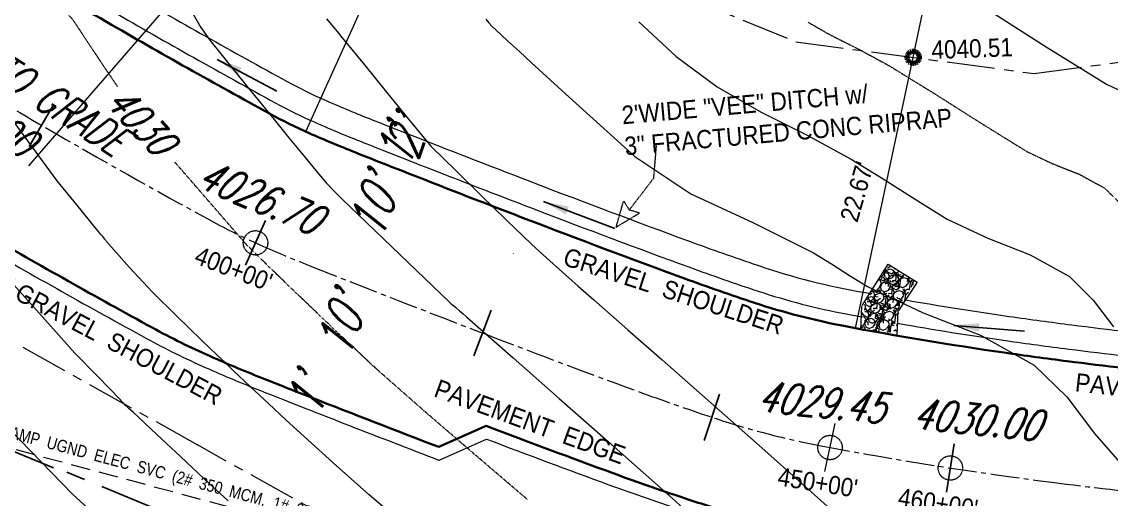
# Model space of a CAD drawing. Header units: inches. Extents: x 2775 to 17527, y 515 to 14737.
# Drawn here: x 6901 to 7971, y 3594 to 4064 of the extents above; entities that cross this region are included whole.
import ezdxf
from ezdxf.enums import TextEntityAlignment as Align

# ---------------------------------------------------------------- set-up
doc = ezdxf.new("R2010")
doc.units = ezdxf.units.IN
doc.header["$LTSCALE"] = 0.5
doc.header["$MEASUREMENT"] = 0
doc.header["$PDMODE"] = 1
for name, pattern in [('CENTER', [2, 1.25, -0.25, 0.25, -0.25]), ('CENTER2', [1.125, 0.75, -0.125, 0.125, -0.125]), ('HIDDEN', [0.375, 0.25, -0.125])]:
    doc.linetypes.add(name, pattern=pattern)
doc.layers.get('Defpoints').update_dxf_attribs({"linetype": 'CONTINUOUS'})
for name, color, linetype, lineweight in [('ARCHENT RD', 3, 'CENTER', 20), ('CONTROL', 6, 'CENTER', 25), ('D-CL', 5, 'CENTER2', 9), ('FOOTING TILE', 3, 'HIDDEN', 20), ('LAYOUT', 6, 'CENTER', 25), ('Object', 4, 'CONTINUOUS', 30), ('VX-TOPO-MAJR', 1, 'HIDDEN', 20), ('VX-TOPO-MINR', 7, 'CONTINUOUS', 5)]:
    doc.layers.add(name, color=color, linetype=linetype, lineweight=lineweight)
for name, color, linetype in [('D-SCRATCH', 4, 'CONTINUOUS'), ('LLMASONRY', 12, 'CONTINUOUS'), ('TEXT', 7, 'CONTINUOUS')]:
    doc.layers.add(name, color=color, linetype=linetype)
doc.styles.add('ARCHENT', font='technical.ttf', dxfattribs={"height": 6})
doc.styles.add('BEI', font='romans.shx', dxfattribs={"width": 0.75})
doc.styles.add('EXIST', font='romans.shx', dxfattribs={"width": 0.75, "oblique": 20, "height": 12})
doc.styles.add('SPHAND', font='SPHAND', dxfattribs={"bigfont": 'SPHAND'})
doc.dimstyles.get("Standard").update_dxf_attribs({"dimscale": 50, "dimtxt": 0.18, "dimasz": 0.18, "dimexe": 0.18, "dimexo": 0.0625, "dimgap": 0.09, "dimtad": 0, "dimtoh": 1, "dimzin": 0, "dimdsep": 46, "dimtxsty": 'BEI', "dimcen": 0.09, "dimclrd": 256, "dimclre": 256, "dimclrt": 256, "dimadec": 1, "dimazin": 0, "dimtfac": 1, "dimtofl": 0, "dimtmove": 0, "dimatfit": 3, "dimfxl": 1, "dimtolj": 1, "dimtzin": 0, "dimlwd": -1, "dimlwe": -1, "dimarcsym": 0})

# ---------------------------------------------------------------- blocks, each defined once
blk = doc.blocks.new('*D20')
at = {"layer": 'Defpoints', "color": 0, "lineweight": 20, "ltscale": 50, "transparency": 16777216}
for p in [(6836, 3664.7, -44590.3), (10029.3, 3306.1, -44590.3), (8945.5, 2814.6), (10029.3, 2344.7, -44590.3), (7516.4, 2264.2, -44590.3)]:
    blk.add_point(p, dxfattribs=at)
at = {"layer": 'LAYOUT', "ltscale": 50, "transparency": 16777216}
for start, end in [(9.2836, 15.9025), (344.1589, 350.7778)]:
    blk.add_arc((8868.2, 2824.7), 78, start, end, dxfattribs=at)
at = {"layer": 'LAYOUT', "lineweight": 20, "ltscale": 50, "transparency": 16777216}
for points in [[(8941.8, 2845.6), (8944.6, 2846.5), (8940.2, 2854.5)], [(8944.6, 2802.9), (8941.8, 2803.9), (8940.2, 2794.9)]]:
    blk.add_solid(points, dxfattribs=at)
at = {"layer": 'LAYOUT', "color": 6, "ltscale": 50, "transparency": 16777216, "insert": (8946.2, 2824.7), "char_height": 6.25, "attachment_point": 5, "rotation": 270.0307, "style": 'BEI'}
blk.add_mtext('\\A1;45.0°', dxfattribs=at)
blk = doc.blocks.new('*D21')
at = {"layer": 'Defpoints', "color": 0, "lineweight": 20, "ltscale": 50, "transparency": 16777216}
for p in [(8868.2, 3932, -44590.3), (10029.6, 3306.2, -44590.3), (8923.4, 2879.8), (7516.6, 2264.3, -44590.3), (8868.5, 2086, -44590.3)]:
    blk.add_point(p, dxfattribs=at)
at = {"layer": 'LAYOUT', "ltscale": 50, "transparency": 16777216}
for start, end in [(65.4639, 83.3705), (29.1593, 47.0659)]:
    blk.add_arc((8868.4, 2824.8), 77.7, start, end, dxfattribs=at)
at = {"layer": 'LAYOUT', "lineweight": 20, "ltscale": 50, "transparency": 16777216}
for points in [[(8877.3, 2900.5), (8877.5, 2903.5), (8868.4, 2902.5)], [(8937.6, 2863.3), (8934.9, 2862), (8940.2, 2854.5)]]:
    blk.add_solid(points, dxfattribs=at)
at = {"layer": 'LAYOUT', "color": 6, "lineweight": 9, "ltscale": 50, "transparency": 16777216, "insert": (8911.6, 2889.4), "char_height": 6.25, "attachment_point": 5, "rotation": 326.2649, "style": 'BEI'}
blk.add_mtext('\\A1;67.5°', dxfattribs=at)
blk = doc.blocks.new('Tick')
at = {"layer": 'D-SCRATCH'}
blk.add_line((0, -2), (0, 2), dxfattribs=at)

msp = doc.modelspace()

# ---------------------------------------------------------------- hatches: boundary and pattern name
at = {"layer": 'Object', "lineweight": 9, "ltscale": 75}
h = msp.add_hatch(dxfattribs=at)
h.set_pattern_fill('GRAVEL', scale=24, angle=39.701091, style=0)
h.set_pattern_definition([(267.713891, (5275.614, -3764.3258), (-9.7453112, -288.8339082), [3.228864, -319.65811]), (224.670791, (5275.4853, -3767.5521), (206.25294108, 202.434505), [5.54083, -548.5422]), (172.211491, (5271.5449, -3771.4475), (353.29150745, -49.81077947), [3.90691, -386.78477]), (306.974791, (5268.1761, -3782.0429), (-288.15036757, 384.63666996), [5.04571, -499.52539]), (332.534791, (5271.2109, -3786.0739), (-276.29596655, 144.92945291), [4.94772, -489.82495]), (36.974791, (5275.601, -3788.3558), (-384.63666996, -288.15036757), [5.04571, -499.52539]), (77.395291, (5279.632, -3785.321), (-86.74135437, -383.95303999), [6.672696, -660.596376]), (111.956391, (5281.08815, -3778.8091), (-208.01980781, 513.55209165), [6.29971, -623.671704]), (161.130691, (5278.7327, -3772.9663), (-347.02258588, 117.40241243), [5.0628, -501.21775]), (214.93749, (5273.942, -3771.329), (218.44893743, 150.1734463), [5.77997, -283.21831]), (262.098491, (5269.2037, -3774.6391), (-52.94525211, -387.08758901), [7.47475, -740.001]), (178.51519, (5286.61, -3767.05), (-221.24177045, 3.4762337), [2.551224, -252.572256]), (211.170291, (5284.0597, -3766.9839), (270.71051332, 162.36936446), [4.85369, -480.516264]), (264.7011, (5279.907, -3769.496), (15.330784, -18.465303), [3.394104, -30.54701]), (242.89969, (5276.7744, -3768.3534), (61.6649026, 113.5845117), [1.82779, -180.95076]), (331.50249, (5275.942, -3769.9806), (-64.4576379, 40.065119), [2.58487, -126.65909]), (70.66489, (5278.2135, -3771.214), (24.7342587, 82.9229482), [4.198296, -135.74455]), (201.26619, (5279.6035, -3767.252), (52.2613575, 12.1962975), [3.035784, -72.85889]), (56.090591, (5265.2319, -3778.8724), (138.66078745, 208.70358443), [4.2528, -421.02828]), (110.047291, (5267.6045, -3775.3429), (94.777504, -264.44135436), [3.567864, -353.21779]), (332.89969, (5276.5373, -3763.5593), (-113.5845117, 61.6649026), [3.65556, -179.12299]), (23.311591, (5279.7916, -3765.2246), (-230.64523997, -97.9120698), [4.2528, -421.02828]), (19.14509, (5274.737, -3790.321), (-122.9880179, -39.7234043), [4.10112, -200.954976]), (334.476191, (5278.6113, -3788.9759), (-260.96496754, 126.46455665), [3.43627, -340.19143]), (106.50249, (5292.0528, -3781.8713), (-39.7232735, 122.9880606), [3.65556, -179.12299]), (57.055091, (5291.0144, -3778.3663), (-178.72586925, -273.16125012), [4.023144, -398.290176]), (109.14509, (5283.0048, -3789.3834), (39.7234043, -122.9880179), [2.05056, -203.005536]), (141.01099, (5290.945, -3782.791), (-79.7883825, 58.53046), [1.22376, -121.152696]), (205.66489, (5289.9937, -3782.021), (70.7266516, 27.527085), [4.94772, -94.0068]), (225.710091, (5285.5341, -3784.1641), (169.32219964, 171.7730743), [4.5852, -453.93415]), (343.39119, (5279.593, -3772.876), (-49.126874, 21.5997867), [3.46133, -83.071896]), (32.858291, (5282.9102, -3773.8651), (344.57172387, 223.69249676), [6.043056, -598.26151]), (100.64649, (5287.9864, -3770.5864), (33.45427154, -190.58020606), [2.470944, -244.624176]), (129.7011, (5287.53, -3768.158), (-33.79608, 3.13452), [1.44, -22.56]), (159.957491, (5284.7048, -3783.9167), (181.17658787, -67.93408755), [3.334176, -330.08448]), (87.713891, (5281.5726, -3782.774), (9.7453112, 288.8339082), [6.45773, -316.42925]), (39.7011, (5281.83, -3776.321), (3.13452, 33.79608), [6.24, -17.76]), (5.005891, (5286.6312, -3772.3354), (-291.96845448, -24.05046524), [3.794736, -375.678576]), (293.75569, (5290.4114, -3772.0043), (42.857824, -89.1919692), [3.49445, -171.22819]), (247.347091, (5291.8191, -3775.2027), (-197.53265983, -475.93785874), [5.68956, -563.267376]), (215.127191, (5289.6278, -3780.4533), (-255.379575, -180.83493868), [6.019176, -595.897776])])
h.paths.add_polyline_path([(7731.593, 3777.578), (7726.169, 3780.815), (7725.789, 3760.258, 0.00342508), (7747.812, 3759.501, 0.00602786), (7761.849, 3759.285), (7761.852, 3759.554), (7752.812, 3764.926)])

# ---------------------------------------------------------------- linework, layer by layer
at = {"layer": 'ARCHENT RD', "color": 4, "lineweight": 20, "ltscale": 75}
for p, q in [((7470.83, 4121.961), (7661.741, 4043.93)), ((7661.741, 4043.93), (7895.745, 4012.668)), ((7895.745, 4012.668), (8084.037, 4037.98, 3986.475)), ((7074.197, 3647.172), (6819.12, 3790.088)), ((7298.566, 3522.27), (7073.595, 3647.504))]:
    msp.add_line(p, q, dxfattribs=at)
at = {"layer": 'ARCHENT RD', "color": 4, "lineweight": 20}
for p, q in [((7522.026, 3909.948, -48406.064), (7524.811, 3942.95, -48406.064)), ((7497.993, 3878.574, -48406.064), (7522.026, 3909.948, -48406.064)), ((7485.098, 3861.742, -48406.064), (7492.396, 3887.444, -48406.064)), ((7492.396, 3887.444, -48406.064), (7497.993, 3878.574, -48406.064)), ((7485.098, 3861.742, -48406.064), (7508.013, 3875.48, -48406.064)), ((7508.013, 3875.48, -48406.064), (7497.993, 3878.574, -48406.064))]:
    msp.add_line(p, q, dxfattribs=at)
at = {"layer": 'ARCHENT RD'}
for centre in [(7130.742, 3846.257), (7695.171, 3645.002), (7813.409, 3624.842)]:
    msp.add_circle(centre, 12, dxfattribs=at)
at = {"layer": 'CONTROL', "linetype": 'Continuous', "lineweight": 5, "ltscale": 25}
for p, q in [((7180.086, 3955.643), (7279.236, 4175.436)), ((7776.927, 4028.686), (7801.906, 4145.911)), ((6907.926, 3921.861), (7060.662, 4098.257)), ((7720.188, 3762.405), (7776.897, 4028.546))]:
    msp.add_line(p, q, dxfattribs=at)
at = {"layer": 'D-CL', "color": 7, "linetype": 'Continuous', "lineweight": 30, "ltscale": 50}
msp.add_line((7310.728, 3645.547), (7357.233, 3666.313), dxfattribs=at)
at = {"layer": 'D-CL', "ltscale": 75}
msp.add_lwpolyline([(6720.554, 4086.457, 0.00758032), (6824.11, 4019.801, 0.00798766), (6924.308, 3959.633, 0.00602465), (7086.845, 3868.128, 0.02099905), (7134.847, 3844.423, 0.00980431), (7184.166, 3823.739, 0.00281078), (7357.948, 3755.958, 0.00373548), (7510.915, 3698.592, 0.00796278), (7583.288, 3673.366, 0.03306164), (7686.586, 3646.618, 0.01536069), (7913.248, 3610.841, 0.00402193), (8026.776, 3597.407, 0.00569887), (8107.068, 3589.484, 0.01274223), (8287.411, 3578.385, 0.00954553), (8528.552, 3574.311, 0.01048414), (8658.385, 3577.319, 0.00876155), (8813.484, 3586.894, 0.02123512), (8823.708, 3588.144, 0.00486143), (8868.001, 3595.922)], format="xyb", dxfattribs=at)
at = {"layer": 'D-CL', "color": 7, "linetype": 'Continuous', "lineweight": 30, "ltscale": 150}
for points in [[(6839.874, 3869.978, 0.00186267), (6864.183, 3855.783, 0.00602465), (7029.24, 3762.859, 0.02099905), (7086.275, 3734.692, 0.00980431), (7139.934, 3712.188, 0.00274276), (7310.728, 3645.547, 0.00373548)], [(7357.233, 3666.313, 0.00302216), (7482.008, 3619.723, 0.00796278), (7556.907, 3593.616, 0.01387408), (7604.295, 3579.386, 0.01536069)]]:
    msp.add_lwpolyline(points, format="xyb", dxfattribs=at)
at = {"layer": 'FOOTING TILE', "color": 3, "ltscale": 50}
msp.add_line((7383.854, 3835.99, -33887.245), (7384.052, 3835.914, -33923.244), dxfattribs=at)
at = {"layer": 'LAYOUT', "color": 6, "ltscale": 150}
for p, q in [((6932.234, 3624.967), (5653.929, 4153.389)), ((8868.19, 2824.687), (6932.682, 3626.048)), ((8868.19, 2824.688), (6932.682, 3626.048))]:
    msp.add_line(p, q, dxfattribs=at)
at = {"layer": 'LAYOUT', "color": 6, "lineweight": 106, "ltscale": 150}
msp.add_circle((7776.927, 4028.685), 6, dxfattribs=at)
at = {"layer": 'Object', "color": 7, "lineweight": 9, "ltscale": 75}
for p, q in [((7751.548, 3821.286), (7754.199, 3823.282)), ((7743.212, 3811.044), (7747.602, 3808.762)), ((7747.461, 3812.315), (7745.045, 3811.154)), ((7747.069, 3813.905), (7745.07, 3812.499)), ((7749.308, 3819.126), (7747.117, 3813.876)), ((7748.448, 3811.52), (7747.497, 3812.29)), ((7747.698, 3808.716), (7751.059, 3811.247)), ((7748.417, 3811.543), (7748.308, 3808.81)), ((7749.528, 3812.443), (7748.49, 3815.948)), ((7748.503, 3815.963), (7750.691, 3819.339)), ((7749.231, 3816.647), (7751.828, 3816.875)), ((7749.258, 3818.106), (7749.468, 3818.242)), ((7749.467, 3818.268), (7749.279, 3819.265)), ((7749.302, 3820.502), (7751.115, 3818.094)), ((7749.323, 3812.292), (7752.577, 3810.626)), ((7750.681, 3819.333), (7754.555, 3820.678)), ((7751.046, 3818.118), (7755.436, 3815.836)), ((7753.291, 3813.63), (7751.1, 3808.38)), ((7751.896, 3816.836), (7753.303, 3813.637)), ((7752.486, 3810.467), (7754.674, 3813.843)), ((7752.604, 3810.612), (7756.51, 3812.295)), ((7754.572, 3820.677), (7757.673, 3819.196)), ((7754.664, 3813.837), (7758.538, 3815.182)), ((7755.531, 3815.79), (7758.893, 3818.321)), ((7756.529, 3812.319), (7758.902, 3815.848)), ((7758.859, 3815.859), (7757.636, 3819.211)), ((7758.555, 3815.181), (7761.656, 3813.701)), ((7758.943, 3820.28), (7758.857, 3820.527)), ((7758.876, 3813.697), (7761.473, 3813.925)), ((7759.242, 3820.3), (7758.88, 3820.349)), ((7758.903, 3815.157), (7759.114, 3815.292)), ((7759.112, 3815.318), (7758.925, 3816.315)), ((7758.948, 3817.553), (7760.761, 3815.144)), ((7760.487, 3816.552), (7759.459, 3809.148)), ((7762.838, 3818.172), (7760.505, 3816.543)), ((7760.691, 3815.168), (7765.081, 3812.887)), ((7762.936, 3810.681), (7760.745, 3805.43)), ((7761.541, 3813.886), (7762.949, 3810.688)), ((7762.842, 3810.364), (7761.619, 3813.715)), ((7762.131, 3807.517), (7764.319, 3810.893)), ((7762.926, 3814.784), (7762.43, 3816.212)), ((7765.258, 3814.526), (7762.863, 3814.853)), ((7764.47, 3811.056), (7763.442, 3803.652)), ((7764.309, 3810.888), (7768.183, 3812.233)), ((7767.53, 3813.171), (7764.488, 3811.047)), ((7765.177, 3812.841), (7768.114, 3815.052)), ((7768.201, 3812.231), (7771.301, 3810.751)), ((7772.487, 3807.414), (7771.264, 3810.766)), ((7771.424, 3808.082), (7772.384, 3812.376)), ((7772.383, 3812.373), (7772.302, 3812.576)), ((7772.84, 3808.426), (7772.99, 3812.168)), ((7741.216, 3797.399), (7744.577, 3799.93)), ((7743.218, 3801.335), (7741.219, 3799.928)), ((7742.513, 3809.67), (7743.994, 3809.8)), ((7745.457, 3806.556), (7743.266, 3801.305)), ((7744.062, 3809.761), (7745.47, 3806.563)), ((7745.678, 3799.873), (7744.639, 3803.378)), ((7744.652, 3803.392), (7746.84, 3806.769)), ((7746.83, 3806.763), (7750.704, 3808.108)), ((7751.444, 3806.819), (7749.028, 3805.658)), ((7751.052, 3808.409), (7749.053, 3807.003)), ((7750.722, 3808.107), (7753.822, 3806.626)), ((7752.431, 3806.024), (7751.48, 3806.794)), ((7752.4, 3806.048), (7752.29, 3803.314)), ((7753.511, 3806.947), (7752.473, 3810.452)), ((7752.678, 3799.748), (7755.051, 3803.278)), ((7753.306, 3806.796), (7756.56, 3805.131)), ((7755.008, 3803.289), (7753.785, 3806.641)), ((7754, 3800.86), (7756.597, 3801.087)), ((7754.027, 3802.319), (7754.237, 3802.455)), ((7754.236, 3802.481), (7754.048, 3803.477)), ((7754.071, 3804.715), (7755.884, 3802.307)), ((7755.092, 3807.71), (7754.596, 3809.137)), ((7757.425, 3807.451), (7755.029, 3807.779)), ((7756.636, 3803.982), (7755.608, 3796.578)), ((7755.815, 3802.331), (7760.205, 3800.049)), ((7756.89, 3808.908), (7756.248, 3808.519)), ((7756.587, 3805.116), (7760.492, 3806.799)), ((7759.696, 3806.097), (7756.654, 3803.972)), ((7756.665, 3801.048), (7758.072, 3797.85)), ((7759.519, 3808.806), (7756.969, 3808.872)), ((7761.089, 3803.869), (7758.673, 3802.708)), ((7760.697, 3805.46), (7758.698, 3804.053)), ((7759.769, 3808.402), (7759.426, 3808.815)), ((7759.429, 3809.156), (7760.001, 3808.395)), ((7760.873, 3803.412), (7760.23, 3803.023)), ((7760.3, 3800.003), (7763.662, 3802.534)), ((7760.512, 3806.823), (7762.885, 3810.352)), ((7763.502, 3803.31), (7760.951, 3803.376)), ((7762.077, 3803.074), (7761.125, 3803.844)), ((7762.045, 3803.098), (7761.936, 3800.364)), ((7763.157, 3803.998), (7762.118, 3807.503)), ((7762.951, 3803.846), (7766.206, 3802.181)), ((7763.751, 3802.906), (7763.409, 3803.319)), ((7763.411, 3803.66), (7763.984, 3802.899)), ((7766.232, 3802.166), (7770.138, 3803.849)), ((7767.694, 3798.997), (7767.199, 3800.425)), ((7767.573, 3795.512), (7768.533, 3799.806)), ((7768.532, 3799.803), (7767.988, 3801.152)), ((7768.99, 3795.856), (7769.173, 3800.448)), ((7770.518, 3800.462), (7769.876, 3800.073)), ((7770.157, 3803.873), (7772.53, 3807.403)), ((7773.147, 3800.361), (7770.597, 3800.427)), ((7774.049, 3808.036), (7772.918, 3808.448)), ((7773.397, 3799.957), (7773.054, 3800.369)), ((7773.057, 3800.71), (7773.63, 3799.949)), ((7774.115, 3808.106), (7773.087, 3800.703)), ((7776.765, 3809.935), (7774.133, 3808.097)), ((7775.407, 3802.586), (7776.367, 3806.88)), ((7776.366, 3806.877), (7775.822, 3808.227)), ((7776.885, 3804.478), (7777.007, 3807.522)), ((7778.348, 3809), (7776.925, 3807.998)), ((7731.778, 3789.918), (7731.989, 3790.054)), ((7731.987, 3790.08), (7731.8, 3791.077)), ((7732.255, 3791.74), (7733.636, 3789.906)), ((7732.716, 3792.545), (7735.879, 3793.643)), ((7733.566, 3789.93), (7737.956, 3787.648)), ((7734.312, 3795.336), (7736.233, 3796.782)), ((7736.736, 3790.018), (7734.737, 3788.611)), ((7735.896, 3793.642), (7738.997, 3792.162)), ((7736.039, 3798.354), (7737.512, 3798.483)), ((7736.731, 3799.727), (7741.121, 3797.445)), ((7738.975, 3795.239), (7736.784, 3789.988)), ((7737.58, 3798.444), (7738.988, 3795.246)), ((7738.051, 3787.602), (7741.413, 3790.133)), ((7739.196, 3788.556), (7738.157, 3792.061)), ((7738.17, 3792.075), (7740.358, 3795.452)), ((7740.182, 3788.825), (7738.959, 3792.176)), ((7740.266, 3793.245), (7739.77, 3794.673)), ((7742.599, 3792.987), (7740.203, 3793.315)), ((7740.348, 3795.446), (7744.223, 3796.791)), ((7741.81, 3789.517), (7740.783, 3782.114)), ((7743.61, 3799.744), (7741.194, 3798.583)), ((7744.87, 3791.633), (7741.829, 3789.508)), ((7744.598, 3798.949), (7743.646, 3799.719)), ((7744.24, 3796.79), (7747.341, 3795.309)), ((7744.566, 3798.973), (7744.457, 3796.24)), ((7745.472, 3799.721), (7748.727, 3798.056)), ((7746.196, 3788.431), (7748.569, 3791.961)), ((7748.526, 3791.972), (7747.303, 3795.324)), ((7748.066, 3793.422), (7750.663, 3793.65)), ((7748.093, 3794.882), (7748.304, 3795.017)), ((7748.61, 3796.393), (7748.114, 3797.821)), ((7748.302, 3795.043), (7748.115, 3796.04)), ((7748.138, 3797.278), (7749.951, 3794.869)), ((7750.943, 3796.134), (7748.547, 3796.462)), ((7748.753, 3798.042), (7752.659, 3799.725)), ((7750.154, 3792.665), (7749.127, 3785.261)), ((7749.882, 3794.893), (7754.272, 3792.612)), ((7752.126, 3790.406), (7749.935, 3785.155)), ((7753.214, 3794.78), (7750.173, 3792.655)), ((7750.731, 3793.611), (7752.139, 3790.413)), ((7751.321, 3787.242), (7753.509, 3790.618)), ((7753.039, 3796.337), (7752.397, 3795.948)), ((7755.668, 3796.236), (7753.118, 3796.302)), ((7753.499, 3790.612), (7757.374, 3791.958)), ((7756.213, 3791.031), (7753.797, 3789.87)), ((7755.821, 3792.622), (7753.822, 3791.216)), ((7754.367, 3792.566), (7757.728, 3795.096)), ((7755.918, 3795.832), (7755.575, 3796.244)), ((7755.578, 3796.585), (7756.151, 3795.824)), ((7758.06, 3797.843), (7755.868, 3792.592)), ((7757.2, 3790.236), (7756.249, 3791.006)), ((7757.168, 3790.26), (7757.059, 3787.527)), ((7758.28, 3791.16), (7757.242, 3794.665)), ((7757.255, 3794.68), (7759.443, 3798.056)), ((7757.391, 3791.956), (7760.492, 3790.476)), ((7758.075, 3791.008), (7761.329, 3789.343)), ((7759.433, 3798.05), (7763.307, 3799.395)), ((7761.677, 3787.139), (7760.454, 3790.49)), ((7761.761, 3791.56), (7761.265, 3792.987)), ((7761.356, 3789.329), (7765.261, 3791.012)), ((7762.05, 3788.486), (7761.506, 3789.835)), ((7764.094, 3791.301), (7761.698, 3791.629)), ((7762.508, 3784.539), (7762.691, 3789.131)), ((7763.324, 3799.394), (7766.425, 3797.913)), ((7766.365, 3789.947), (7763.324, 3787.822)), ((7765.281, 3791.035), (7767.653, 3794.565)), ((7767.611, 3794.576), (7766.388, 3797.928)), ((7770.027, 3798.738), (7767.631, 3799.066)), ((7769.238, 3795.269), (7768.466, 3789.705)), ((7770.198, 3795.465), (7769.067, 3795.878)), ((7772.298, 3797.384), (7769.257, 3795.259)), ((7729.772, 3784.485), (7728.821, 3785.255)), ((7729.277, 3778.643), (7731.874, 3778.871)), ((7729.304, 3780.103), (7729.515, 3780.239)), ((7729.513, 3780.264), (7729.326, 3781.261)), ((7729.349, 3782.499), (7731.162, 3780.09)), ((7729.74, 3784.509), (7729.631, 3781.775)), ((7730.852, 3785.409), (7730.095, 3787.964)), ((7730.647, 3785.257), (7733.901, 3783.592)), ((7731.092, 3780.114), (7735.482, 3777.833)), ((7733.964, 3778.631), (7731.548, 3777.47)), ((7733.572, 3780.221), (7731.573, 3778.815)), ((7731.751, 3788.459), (7734.348, 3788.686)), ((7731.942, 3778.832), (7733.35, 3775.634)), ((7735.811, 3785.442), (7733.62, 3780.192)), ((7733.927, 3783.577), (7737.833, 3785.26)), ((7734.951, 3777.836), (7734, 3778.606)), ((7734.416, 3788.648), (7735.824, 3785.449)), ((7737.129, 3788.427), (7734.712, 3787.266)), ((7736.031, 3778.759), (7734.993, 3782.264)), ((7735.006, 3782.279), (7737.194, 3785.655)), ((7735.578, 3777.787), (7738.939, 3780.317)), ((7735.826, 3778.608), (7739.08, 3776.942)), ((7738.116, 3787.632), (7737.165, 3788.402)), ((7737.184, 3785.649), (7741.058, 3786.994)), ((7738.214, 3781.873), (7737.571, 3781.484)), ((7737.853, 3785.284), (7740.225, 3788.814)), ((7738.084, 3787.656), (7737.975, 3784.923)), ((7740.842, 3781.772), (7738.292, 3781.838)), ((7738.99, 3788.404), (7742.245, 3786.739)), ((7739.107, 3776.928), (7743.012, 3778.611)), ((7741.092, 3781.368), (7740.75, 3781.78)), ((7740.752, 3782.121), (7741.325, 3781.36)), ((7741.075, 3786.993), (7744.176, 3785.512)), ((7742.271, 3786.725), (7746.177, 3788.408)), ((7743.032, 3778.635), (7745.405, 3782.164)), ((7745.362, 3782.175), (7744.139, 3785.527)), ((7744.378, 3780.68), (7746.975, 3780.907)), ((7744.405, 3782.139), (7744.616, 3782.275)), ((7744.614, 3782.301), (7744.427, 3783.297)), ((7744.449, 3784.535), (7746.263, 3782.127)), ((7745.446, 3786.596), (7744.95, 3788.024)), ((7747.778, 3786.338), (7745.383, 3786.665)), ((7746.558, 3785.02), (7745.915, 3784.631)), ((7746.99, 3782.868), (7745.962, 3775.464)), ((7746.193, 3782.151), (7750.583, 3779.869)), ((7749.186, 3784.919), (7746.636, 3784.985)), ((7750.05, 3784.983), (7747.008, 3782.859)), ((7747.043, 3780.868), (7748.451, 3777.67)), ((7750.279, 3783.594), (7747.863, 3782.433)), ((7749.887, 3785.185), (7747.888, 3783.778)), ((7749.436, 3784.515), (7749.094, 3784.927)), ((7749.096, 3785.268), (7749.669, 3784.507)), ((7749.811, 3777.87), (7753.685, 3779.215)), ((7751.267, 3782.799), (7750.316, 3783.569)), ((7750.678, 3779.823), (7754.04, 3782.354)), ((7751.235, 3782.823), (7751.126, 3780.089)), ((7752.347, 3783.723), (7751.308, 3787.228)), ((7752.141, 3783.571), (7755.396, 3781.906)), ((7752.747, 3781.047), (7753.707, 3785.342)), ((7753.706, 3785.338), (7753.162, 3786.688)), ((7753.702, 3779.214), (7756.803, 3777.733)), ((7754.164, 3781.391), (7754.347, 3785.984)), ((7755.372, 3781.001), (7754.241, 3781.413)), ((7755.422, 3781.891), (7759.328, 3783.574)), ((7758.073, 3778.817), (7757.577, 3780.245)), ((7757.927, 3774.398), (7758.887, 3778.692)), ((7760.405, 3778.558), (7758.01, 3778.886)), ((7760.33, 3782.428), (7758.248, 3780.964)), ((7758.886, 3778.689), (7758.342, 3780.039)), ((7759.709, 3780.187), (7759.066, 3779.798)), ((7759.343, 3774.742), (7759.527, 3779.334)), ((7759.347, 3783.598), (7761.72, 3787.128)), ((7762.337, 3780.086), (7759.787, 3780.152)), ((7761.599, 3781.674), (7760.087, 3780.947)), ((7761.091, 3784.195), (7762.051, 3788.489)), ((7762.587, 3779.682), (7762.245, 3780.094)), ((7762.247, 3780.435), (7762.82, 3779.674)), ((7763.305, 3787.831), (7762.278, 3780.428)), ((7763.716, 3784.148), (7762.585, 3784.561)), ((7765.642, 3787.624), (7764.999, 3787.236)), ((7767.238, 3787.55), (7765.72, 3787.589)), ((7731.49, 3768.815), (7729.074, 3767.654)), ((7731.098, 3770.406), (7729.099, 3768.999)), ((7733.337, 3775.627), (7731.146, 3770.376)), ((7732.478, 3768.02), (7731.526, 3768.79)), ((7732.446, 3768.044), (7732.337, 3765.31)), ((7733.558, 3768.944), (7732.519, 3772.449)), ((7732.532, 3772.463), (7734.72, 3775.839)), ((7733.352, 3768.792), (7736.607, 3767.127)), ((7734.71, 3775.834), (7738.584, 3777.179)), ((7734.92, 3777.86), (7734.811, 3775.126)), ((7736.633, 3767.113), (7740.539, 3768.795)), ((7738.601, 3777.177), (7741.702, 3775.697)), ((7739.898, 3772.03), (7742.494, 3772.257)), ((7739.925, 3773.489), (7740.135, 3773.625)), ((7740.133, 3773.651), (7739.946, 3774.648)), ((7739.969, 3775.885), (7741.782, 3773.477)), ((7740.558, 3768.819), (7742.931, 3772.349)), ((7742.888, 3772.36), (7741.665, 3775.712)), ((7741.713, 3773.501), (7746.103, 3771.219)), ((7743.958, 3769.013), (7741.766, 3763.763)), ((7742.972, 3776.781), (7742.476, 3778.208)), ((7742.562, 3772.219), (7743.97, 3769.02)), ((7743.393, 3775.224), (7742.751, 3774.835)), ((7745.305, 3776.522), (7742.909, 3776.85)), ((7743.153, 3765.85), (7745.34, 3769.226)), ((7746.022, 3775.122), (7743.472, 3775.188)), ((7744.516, 3773.052), (7743.488, 3765.649)), ((7746.591, 3770.851), (7744.175, 3769.69)), ((7746.199, 3772.442), (7744.2, 3771.036)), ((7747.576, 3775.168), (7744.534, 3773.043)), ((7745.33, 3769.22), (7749.205, 3770.565)), ((7746.272, 3774.718), (7745.929, 3775.131)), ((7745.932, 3775.472), (7746.504, 3774.711)), ((7746.198, 3771.173), (7749.56, 3773.704)), ((7748.438, 3777.663), (7746.247, 3772.412)), ((7747.578, 3770.056), (7746.627, 3770.826)), ((7747.547, 3770.08), (7747.438, 3767.347)), ((7748.658, 3770.98), (7747.62, 3774.485)), ((7747.633, 3774.5), (7749.821, 3777.876)), ((7748.453, 3770.828), (7751.707, 3769.163)), ((7749.222, 3770.564), (7752.323, 3769.083)), ((7751.734, 3769.149), (7755.64, 3770.832)), ((7753.508, 3765.746), (7752.285, 3769.098)), ((7753.592, 3770.167), (7753.097, 3771.595)), ((7755.925, 3769.909), (7753.529, 3770.236)), ((7758.196, 3768.554), (7755.155, 3766.43)), ((7755.453, 3764.582), (7756.413, 3768.877)), ((7755.659, 3770.855), (7758.032, 3774.385)), ((7756.412, 3768.874), (7755.868, 3770.223)), ((7757.989, 3774.396), (7756.766, 3777.748)), ((7756.87, 3764.927), (7757.053, 3769.519)), ((7758.559, 3767.692), (7759.131, 3766.932)), ((7759.617, 3775.089), (7758.589, 3767.685)), ((7760.552, 3774.352), (7759.421, 3774.764)), ((7762.677, 3777.204), (7759.635, 3775.079)), ((7742.111, 3762.202), (7739.694, 3761.041)), ((7741.718, 3763.792), (7739.719, 3762.386)), ((7740.919, 3765.408), (7740.277, 3765.019)), ((7743.548, 3765.307), (7740.998, 3765.373)), ((7743.098, 3761.407), (7742.147, 3762.177)), ((7743.066, 3761.43), (7742.957, 3758.697)), ((7744.178, 3762.33), (7743.14, 3765.835)), ((7743.798, 3764.903), (7743.455, 3765.315)), ((7743.458, 3765.656), (7744.031, 3764.895)), ((7743.973, 3762.179), (7747.227, 3760.513)), ((7747.253, 3760.499), (7751.159, 3762.182)), ((7751.54, 3758.795), (7750.897, 3758.406)), ((7751.179, 3762.206), (7753.551, 3765.735)), ((7754.168, 3758.693), (7751.618, 3758.759)), ((7754.418, 3758.289), (7754.076, 3758.702)), ((7754.078, 3759.043), (7754.651, 3758.282)), ((7755.136, 3766.439), (7754.109, 3759.035)), ((7756.02, 3767.444), (7755.378, 3767.056)), ((7758.649, 3767.343), (7756.099, 3767.409)), ((7758.078, 3764.536), (7756.947, 3764.949)), ((7758.899, 3766.939), (7758.556, 3767.351)), ((7762.265, 3766.285), (7760.183, 3764.82))]:
    msp.add_line(p, q, dxfattribs=at)
at = {"layer": 'Object', "color": 1, "linetype": 'HIDDEN', "lineweight": 15, "ltscale": 150}
msp.add_line((6623.783, 3715.823), (7579.023, 3459.507), dxfattribs=at)
at = {"layer": 'Object', "linetype": 'Continuous', "lineweight": 5, "ltscale": 25}
msp.add_line((7690.17, 3621.529), (7700.173, 3668.475), dxfattribs=at)
at = {"layer": 'Object', "color": 7, "linetype": 'Continuous', "lineweight": 20, "ltscale": 50}
msp.add_line((7311.076, 3632.56), (7357.601, 3653.336), dxfattribs=at)
at = {"layer": 'Object', "color": 7, "lineweight": 30}
for points in [[(6465.796, 4883.725, 0.00006933), (6465.683, 4883.275, 0.04860432), (6453.214, 4800.424, 0.03884362), (6456.14, 4685.23, 0.04549145), (6475.196, 4588.222, 0.04560779), (6511.369, 4496.605, 0.03377167), (6570.223, 4397.234, 0.04082939), (6626.712, 4327.925, 0.02123933), (6725.447, 4233.541, 0.03334345), (6787.025, 4186.365, 0.00758032), (6887.522, 4121.678, 0.00798766), (6984.433, 4063.484, 0.00602465), (7144.451, 3973.398, 0.02099905), (7183.418, 3954.153, 0.00980431), (7228.398, 3935.289, 0.00274276), (7396.739, 3869.605, 0.00373548)], [(7396.739, 3869.605, 0.00383722), (7552.212, 3811.263, 0.00796278), (7620.976, 3787.294, 0.03306164), (7708.927, 3764.52, 0.01103457), (7866.32, 3738.279, 0.00402193)], [(7866.32, 3738.279, 0.00432539), (7928.308, 3729.892, 0.00402193), (8039.919, 3716.685, 0.00569887), (8117.489, 3709.031, 0.01274223), (8291.728, 3698.308, 0.00463384), (8406.549, 3695.239, 0.010466)]]:
    msp.add_lwpolyline(points, format="xyb", dxfattribs=at)
at = {"layer": 'Object', "color": 7, "lineweight": 20}
for points in [[(6478.653, 4885.604, 0.00081734), (6477.321, 4880.347, 0.04860432), (6465.198, 4799.797, 0.03884362), (6468.077, 4686.464, 0.04549145), (6486.712, 4591.595, 0.04560779), (6522.083, 4502.01, 0.03377167), (6580.112, 4404.031, 0.04082939), (6635.365, 4336.239, 0.02123933), (6733.363, 4242.559, 0.03334345), (6793.672, 4196.356, 0.00758032), (6893.863, 4131.866, 0.00798766), (6990.446, 4073.869, 0.00602465), (7150.211, 3983.925, 0.02099905), (7188.276, 3965.127, 0.00980431), (7232.822, 3946.444, 0.00281078), (7405.221, 3879.203, 0.00001121), (7405.673, 3879.03, 0.00796278)], [(6504.397, 4889.308, 0.00233943), (6500.595, 4874.49, 0.04860432), (6489.165, 4798.543, 0.03884362), (6491.949, 4688.933, 0.04549145), (6509.745, 4598.34, 0.04560779), (6543.511, 4512.819, 0.03377167), (6599.889, 4417.627, 0.04082939), (6652.67, 4352.868, 0.02123933), (6749.196, 4260.596, 0.03334345), (6806.967, 4216.337, 0.00758032), (6906.546, 4152.241, 0.00798766), (7002.471, 4094.639, 0.00602465), (7161.732, 4004.978, 0.02099905), (7197.99, 3987.073, 0.00980431), (7241.668, 3968.754, 0.00281078), (7413.816, 3901.611, 0.00001121), (7414.267, 3901.438, 0.00001121)], [(7414.267, 3901.438, 0.00372427), (7564.601, 3845.064, 0.00796278), (7632.282, 3821.472, 0.04034758), (7734.315, 3796.631, 0.03306164)], [(7405.673, 3879.03, 0.00372427), (7556.341, 3822.53, 0.00796278), (7624.745, 3798.687, 0.03306164), (7711.161, 3776.31), (7726.119, 3773.509, 0.01103457)], [(7405.673, 3879.03, 0.00372427), (7556.341, 3822.53, 0.00796278), (7624.745, 3798.687, 0.03306164), (7711.161, 3776.31, 0.03306164)], [(7769.215, 3790.159, 0.00723056), (7871.455, 3773.911, 0.00761707)], [(7871.455, 3773.911, 0.00432539), (7932.826, 3765.608, 0.00402193), (8043.862, 3752.468, 0.00569887), (8120.615, 3744.895, 0.01274223), (8293.023, 3734.284, 0.00452822), (8404.574, 3731.28, 0.00463384)], [(7761.658, 3767.114, 0.00747337), (7868.031, 3750.157, 0.00761707)], [(7868.031, 3750.157, 0.00432539), (7929.814, 3741.797, 0.00402193), (8041.234, 3728.612, 0.00569887), (8118.531, 3720.986, 0.01274223), (8292.16, 3710.3, 0.00463384), (8406.758, 3707.238, 0.00463384)]]:
    msp.add_lwpolyline(points, format="xyb", dxfattribs=at)
at = {"layer": 'Object', "color": 7, "linetype": 'Continuous', "lineweight": 20, "ltscale": 150}
for points in [[(6833.784, 3859.638, 0.00186267), (6858.171, 3845.398, 0.00602465), (7023.48, 3752.332, 0.02099905), (7081.418, 3723.719, 0.00980431), (7135.511, 3701.033, 0.00281078), (7310.675, 3632.714, 0.0000097), (7311.076, 3632.56, 0.00796278)], [(7357.601, 3653.336, 0.00290979), (7477.878, 3608.456, 0.00796278), (7553.138, 3582.223, 0.01369053), (7600.524, 3567.975, 0.01387408)]]:
    msp.add_lwpolyline(points, format="xyb", dxfattribs=at)
at = {"layer": 'VX-TOPO-MAJR'}
for points in [[(6925.849, 4095.229), (6951.344, 4065.433), (6977.141, 4026.456), (6995.26, 3999.618)], [(7673.872, 4063.069), (7693.862, 4051.599), (7723.45, 4036.629), (7752.544, 4020.876), (7798.06, 3992.843), (7843.256, 3964.15), (7888.676, 3935.979), (7914.119, 3923.949), (7940.497, 3913.578), (7965.124, 3899.962), (7979.96, 3885.309)], [(7673.872, 4063.069), (7693.862, 4051.599), (7723.45, 4036.629), (7752.544, 4020.876), (7798.06, 3992.843), (7843.256, 3964.15), (7888.676, 3935.979), (7914.119, 3923.949), (7940.497, 3913.578), (7965.124, 3899.962), (7979.96, 3885.309)], [(7398.125, 3593.633), (7349.595, 3635.199), (7301.156, 3676.875), (7253.158, 3719.063), (7243.961, 3727.426), (7234.877, 3735.911), (7225.851, 3744.459), (7216.829, 3753.012), (7200.768, 3768.227), (7184.755, 3783.489), (7168.784, 3798.796), (7152.849, 3814.146), (7136.709, 3829.796), (7120.783, 3845.67), (7051.443, 3925.65)]]:
    msp.add_lwpolyline(points, dxfattribs=at)
at = {"layer": 'VX-TOPO-MINR', "color": 7, "lineweight": 9, "ltscale": 75}
for p, q in [((7726.676, 3784.474), (7752.215, 3825.115)), ((7752.215, 3825.115), (7780.771, 3807.467)), ((7780.771, 3807.467), (7762.334, 3779.853)), ((7725.564, 3760.435), (7726.568, 3784.09)), ((7761.175, 3755.742), (7762.185, 3779.545))]:
    msp.add_line(p, q, dxfattribs=at)
at = {"layer": 'VX-TOPO-MINR'}
for points in [[(6932.234, 3761.262), (6828.707, 3876.85), (6820.933, 3886.834), (6803.819, 3909.418), (6786.774, 3932.05), (6769.779, 3954.72), (6752.819, 3977.416), (6749.478, 3981.9), (6746.143, 3986.388), (6742.813, 3990.88), (6739.485, 3995.374), (6737.642, 3997.905), (6735.834, 4000.461), (6734.054, 4003.037), (6732.293, 4005.631), (6710.733, 4039.06), (6690.454, 4073.234)], [(6932.234, 3912.156), (6830.485, 4050.923), (6820.355, 4067.903)], [(7069.426, 4071.105), (7077.085, 4057.899), (7085.79, 4045.402), (7097.836, 4030.314), (7110.006, 4015.34), (7122.232, 4000.415), (7134.445, 3985.477), (7149.042, 3967.535), (7163.637, 3949.594), (7178.253, 3931.669), (7192.912, 3913.775), (7200.275, 3905.281), (7208.001, 3897.108), (7215.963, 3889.152), (7224.032, 3881.308), (7248.209, 3857.959), (7272.439, 3834.677), (7296.732, 3811.463), (7321.099, 3788.32), (7321.776, 3787.676), (7322.454, 3787.032), (7323.136, 3786.393), (7323.827, 3785.764), (7327.432, 3782.587), (7331.07, 3779.449), (7334.714, 3776.319), (7338.34, 3773.167), (7383.786, 3733.162), (7429.208, 3693.13), (7474.613, 3653.077), (7520.005, 3613.011), (7537.047, 3597.844), (7554.021, 3582.603)], [(7200.633, 4066.565), (7205.756, 4060.278), (7210.902, 4054.012), (7216.043, 4047.741), (7237.74, 4021.141), (7259.435, 3994.543), (7281.161, 3967.968), (7302.95, 3941.439), (7302.967, 3941.42), (7302.985, 3941.401), (7303.003, 3941.382), (7303.022, 3941.364), (7303.085, 3941.304), (7303.148, 3941.244), (7303.211, 3941.184), (7303.273, 3941.124), (7327.88, 3917.064), (7352.345, 3892.856), (7376.915, 3868.754), (7401.833, 3845.012), (7416.959, 3831.11), (7432.244, 3817.386), (7447.624, 3803.769), (7463.039, 3790.19), (7496.65, 3760.606), (7530.285, 3731.05), (7563.921, 3701.497), (7597.538, 3671.922), (7631.23, 3642.011), (7664.792, 3611.955), (7698.381, 3581.924)], [(7275.203, 3570.417), (7242.496, 3598.339), (7210.282, 3626.841), (7178.464, 3655.786), (7160.892, 3672.031), (7143.392, 3688.347), (7125.946, 3704.719), (7108.536, 3721.132), (7100.811, 3728.451), (7093.109, 3735.792), (7085.427, 3743.154), (7077.762, 3750.538), (7053.561, 3774.002), (7029.683, 3797.804), (7006.508, 3822.255), (6984.419, 3847.668), (6983.952, 3848.236), (6983.486, 3848.805), (6983.022, 3849.375), (6982.557, 3849.945), (6980.579, 3852.376), (6978.6, 3854.807), (6976.621, 3857.237), (6974.642, 3859.668), (6955.228, 3883.51), (6935.809, 3907.35), (6932.234, 3912.156)], [(7103.769, 3592.51), (7080.398, 3614.214), (7057.129, 3636.024), (7033.88, 3657.851), (7010.565, 3679.607), (7008.608, 3681.381), (7006.632, 3683.136), (7004.677, 3684.912), (7002.78, 3686.749), (7001.568, 3687.991), (7000.367, 3689.242), (6999.169, 3690.497), (6997.968, 3691.749), (6975.671, 3714.818), (6953.352, 3737.866), (6932.234, 3761.262)], [(6973.512, 3578.508), (6950.949, 3599.217), (6836.886, 3716.413)]]:
    msp.add_lwpolyline(points, dxfattribs=at)
at = {"layer": 'VX-TOPO-MINR', "ltscale": 50}
for points in [[(7848.686, 4076.54), (7907.684, 4039.084), (7966.975, 4002.31), (7977.874, 3997.157)], [(7356.919, 4066.159), (7360.017, 4062.457), (7363.29, 4058.92), (7366.745, 4055.564), (7378.362, 4044.924), (7389.993, 4034.303), (7401.629, 4023.687), (7435.437, 3992.759), (7469.29, 3961.884), (7503.402, 3931.252), (7558.419, 3894.549), (7619.253, 3866.24), (7679.094, 3836.36), (7696.809, 3825.45), (7714.399, 3814.282), (7732.077, 3803.318), (7786.607, 3777.535), (7843.143, 3755.307), (7895.924, 3726.125), (7927.723, 3694.719), (7954.954, 3658.725), (7984.368, 3625.003)], [(7507.431, 4063.677), (7544.048, 4029.604), (7584.205, 3999.703), (7627.587, 3974.811), (7672.075, 3952.303), (7715.819, 3928.618), (7747.434, 3909.146), (7778.828, 3889.216), (7810.376, 3869.649), (7850.363, 3850.742), (7891.82, 3834.442), (7930.524, 3813.043), (7953.841, 3790.014), (7973.81, 3763.62)]]:
    msp.add_lwpolyline(points, dxfattribs=at)

# ---------------------------------------------------------------- block references
at = {"layer": 'Object'}
for p, xscale, yscale, zscale, rotation in [((6920.488, 3961.848), 11.99999999999988, 11.99999999999988, 11.99999999999988, 329.8618676659027), ((7130.742, 3846.257), 12.00000000000207, 12, 12, 335.7196639139057), ((7353.734, 3757.576), 11.99999999999359, 12, 12, 338.9991754867149), ((7578.986, 3674.793), 11.99999999999627, 12, 12, 341.5878418956815), ((7813.409, 3624.842), 12.00000000000144, 12, 12, 351.2439455658225)]:
    msp.add_blockref('Tick', p, dxfattribs=dict(at, xscale=xscale, yscale=yscale, zscale=zscale, rotation=rotation))

# ---------------------------------------------------------------- texts
at = {"layer": 'CONTROL', "color": 6, "style": 'SPHAND', "width": 0.92}
msp.add_text('4040.51', height=17.9993, rotation=2.035524, dxfattribs=at).set_placement((7795.18, 4026.949, -4026.613))
at = {"layer": 'CONTROL', "style": 'SPHAND', "width": 0.92}
msp.add_text("22.67'", height=17.9993, rotation=74.091813, dxfattribs=at).set_placement((7722.049, 3865.446, -4026.613))
at = {"layer": 'TEXT', "style": 'SPHAND', "width": 0.92}
for s, height, rotation, p in [('2\'WIDE "VEE" DITCH w/ ', 18.00032, 5.046752, (7491.413, 3962.759, -44734.394)), ('3" FRACTURED CONC RIPRAP', 18.00032, 5.046752, (7494.143, 3932.296, -44734.394)), ("400+00'", 17.9993, 338.855068, (7069.349, 3826.605, -48550.058)), ('GRAVEL  SHOULDER', 17.99928, 342.096315, (7431.619, 3824.843, -82968.266)), ("1' GRAVEL  SHOULDER", 17.99928, 332.044768, (6872.803, 3802.142)), ('PAVEMENT  EDGE', 17.99928, 353.745087, (7935.382, 3700.359, -82968.266)), ('PAVEMENT  EDGE', 17.99928, 339.945343, (7304.9, 3695.679, -82968.266)), ("450+00'", 17.9993, 351.02367, (7642.865, 3607.877, -48310.068)), ("460+00'", 17.9993, 351.02367, (7761.103, 3587.717, -48310.068))]:
    msp.add_text(s, height=height, rotation=rotation, dxfattribs=at).set_placement(p)
at = {"layer": 'TEXT', "style": 'EXIST', "oblique": 20, "width": 0.75}
msp.add_text('4030', height=28.8005, rotation=313.139747, dxfattribs=at).set_placement((7017.591, 3966.917, 3770.471), align=Align.MIDDLE_CENTER)
at = {"layer": 'TEXT', "attachment_point": 1}
for s, insert, char_height, rotation, style in [('5.50% GRADE TO GRADE \\P BREAK @ 500+00', (6698.758, 4152.284), 29.9988, 327.500278, 'EXIST'), ("2'", (7256.082, 3937.923), 35.9986, 71.184722, 'EXIST'), ("1'", (7247.001, 3929.234), 35.9986, 71.184722, 'EXIST'), ("10'", (7220.609, 3859.214), 35.9986, 71.184722, 'EXIST'), ("10'", (7188.396, 3742.594), 35.9986, 71.184722, 'EXIST'), ("1'", (7158.931, 3684.675), 35.9986, 71.184722, 'EXIST'), ('400 AMP  UGND  ELEC  SVC  (2#  350  MCM,  1#  0000)  &  UNGND  TELE  SVC)', (6865.706, 3672.87), 12, 345.019542, 'ARCHENT')]:
    msp.add_mtext(s, dxfattribs=dict(at, insert=insert, char_height=char_height, rotation=rotation, style=style))
at = {"layer": 'TEXT', "color": 3, "char_height": 30, "attachment_point": 1, "style": 'EXIST'}
for s, insert, rotation in [('4026.70', (7082.934, 3929.762), 337.133611), ('4029.45', (7625.922, 3710.819), 354.291389), ('4030.00', (7778.18, 3693.899), 354.291526)]:
    msp.add_mtext(s, dxfattribs=dict(at, insert=insert, rotation=rotation))

# ---------------------------------------------------------------- dimensions: what is measured, and where the dimension line sits
at = {"layer": 'LAYOUT', "color": 6, "lineweight": 9, "ltscale": 150}
dim = msp.add_angular_dim_2l(base=(8923.354, 2879.751), line1=((8868.536, 2086, -44590.391), (8868.236, 3932.022, -44590.391)), line2=((10029.585, 3306.238, -44590.391), (7516.613, 2264.281, -44590.391)), dimstyle='Standard', override={"dimtxt": 0.125, "dimclrd": 256, "dimclre": 256, "dimclrt": 6}, dxfattribs=at)
dim.commit()
dim.dimension.update_dxf_attribs({"geometry": '*D21', "text_midpoint": (8911.576, 2889.412, -0.07)})
at = {"layer": 'LAYOUT', "color": 6, "ltscale": 150}
dim = msp.add_angular_dim_2l(base=(8945.491, 2814.557), line1=((10029.327, 3306.131, -44590.391), (7516.355, 2264.174, -44590.391)), line2=((10029.327, 2344.7, -44590.391), (6835.999, 3664.748, -44590.391)), dimstyle='Standard', override={"dimtxt": 0.125, "dimclrd": 256, "dimclre": 256, "dimclrt": 6}, dxfattribs=at)
dim.commit()
dim.dimension.update_dxf_attribs({"geometry": '*D20', "text_midpoint": (8946.152, 2824.729, -0.07)})

# ---------------------------------------------------------------- leaders
at = {"layer": 'LLMASONRY', "color": 7, "linetype": 'Continuous', "lineweight": -3, "ltscale": 50}
for points in [[(7093.155, 4026.665, -48406.064), (7151.842, 3995.431, -48406.064)], [(7413.755, 3886.903, -48406.064), (7483.881, 3860.193, -48406.064)], [(7816.747, 3765.08, -48406.064), (7886.234, 3759.544, -48406.064)]]:
    msp.add_leader(points, dimstyle='Standard', override={"dimasz": 0.5, "dimgap": 0.09, "dimtad": 0}, dxfattribs=at)

doc.saveas('drawing.dxf')
